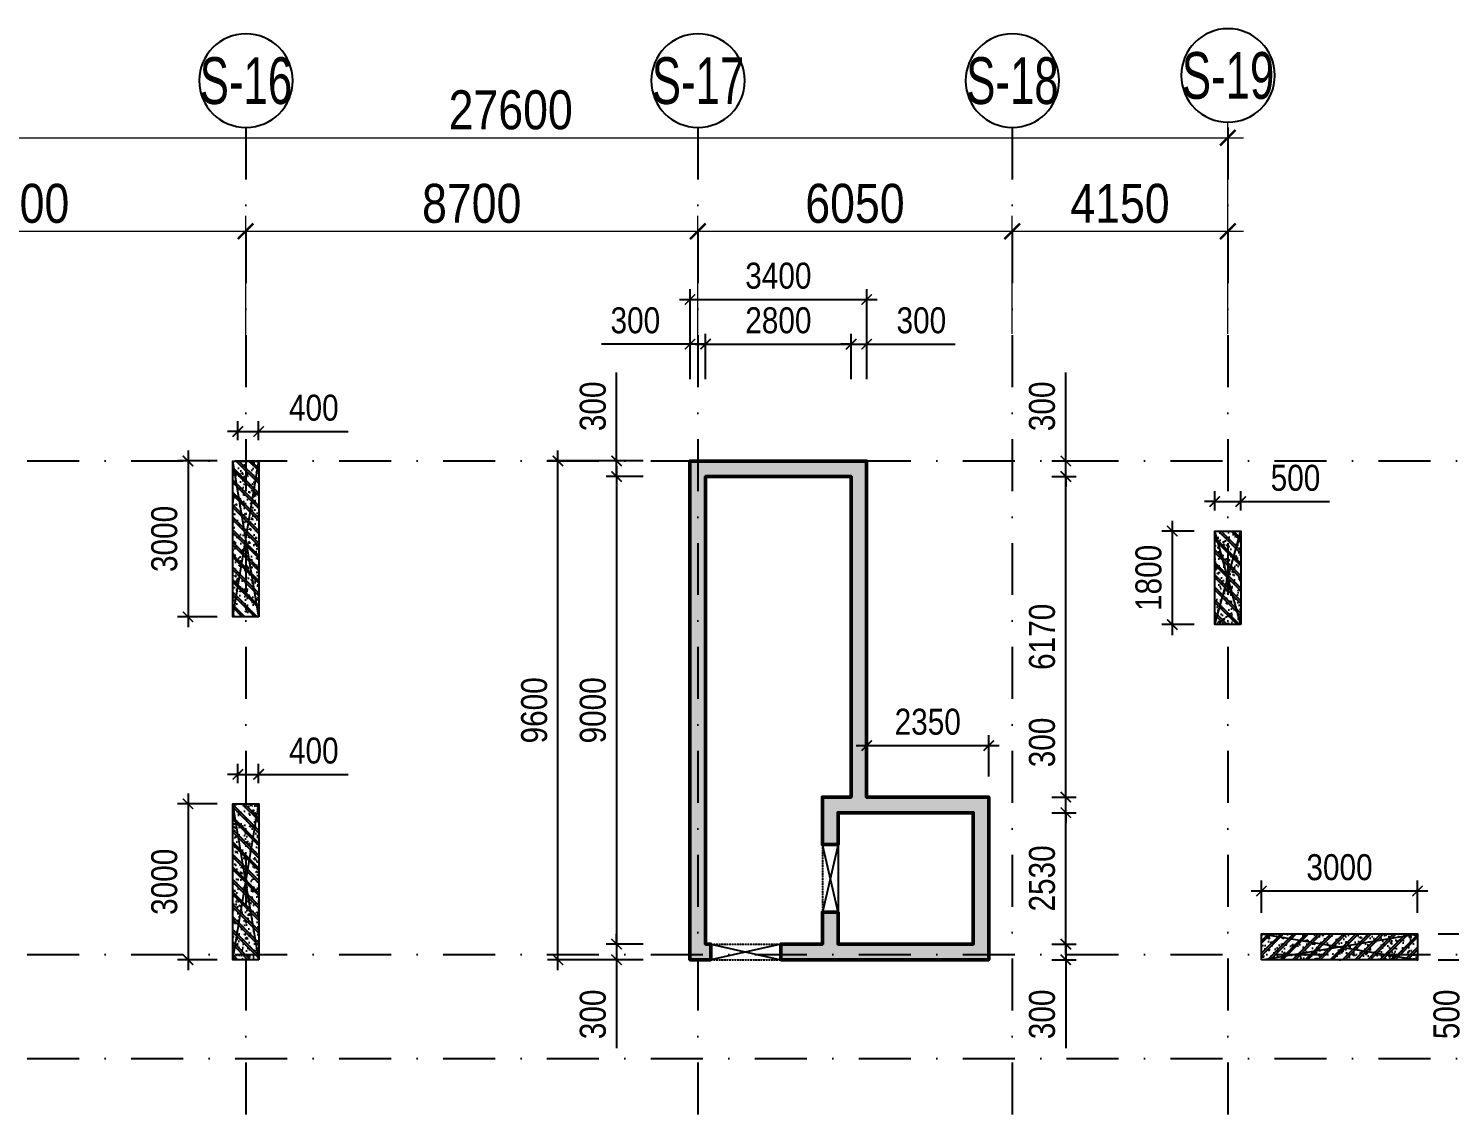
# Model space of a CAD drawing. Header units: millimetres. Extents: x 13965 to 1327256, y -72704 to 46237.
# Drawn here: x 112798 to 140147, y -25068 to -4237 of the extents above; entities that cross this region are included whole.
import ezdxf
from ezdxf.enums import TextEntityAlignment as Align

# ---------------------------------------------------------------- set-up
doc = ezdxf.new("R2010")
doc.units = ezdxf.units.MM
doc.header["$MEASUREMENT"] = 0
doc.linetypes.add('DASHDOT', pattern=[1, 0.5, -0.25, 0, -0.25])
doc.linetypes.add('DASHED', pattern=[4.5, 3, -1.5])
for name, color, linetype in [('AUDIT_I_220807103235-17', 50, 'Continuous'), ('ccu11-Khuat', 9, 'DASHED'), ('ccu11-Thay', 7, 'Continuous'), ('KC2-DIM', 251, 'Continuous'), ('KT-Dim', 8, 'Continuous'), ('KT-Hatch', 251, 'Continuous'), ('KT-Luoi truc South Tower', 8, 'DASHDOT'), ('Xref_ST_MBDV Cot vach 30.7.2022|Xref_ST_MBDV Cot vach 30.7.2022|Xref_ST_MBDV Cot vach 30.7.2022|Xref_ST_MBDV Cot vach 30.7.2022|A-GRID-SYM', 50, 'Continuous'), ('Xref_ST_MBDV Cot vach 30.7.2022|Xref_ST_MBDV Cot vach 30.7.2022|Xref_ST_MBDV Cot vach 30.7.2022|Xref_ST_MBDV Cot vach 30.7.2022|KC-Betong', 6, 'Continuous')]:
    doc.layers.add(name, color=color, linetype=linetype)
doc.layers.add('KT-Kich thuoc', color=159, linetype='Continuous', lineweight=18)
doc.layers.add('KT-Net cot vach', color=6, linetype='Continuous', lineweight=50)
doc.styles.add('Arial Narrow', font='ARIALN.TTF')
doc.styles.add('HBA-Text', font='GOTHIC.TTF')
doc.dimstyles.new('ccu12-200', dxfattribs={"dimscale": 200, "dimtxt": 2.5, "dimasz": 1, "dimexe": 1, "dimexo": 2, "dimgap": 1, "dimtad": 1, "dimdec": 0, "dimdsep": 46, "dimtxsty": 'Arial Narrow', "dimblk": 'ARCHTICK', "dimcen": -1, "dimdle": 1, "dimclrd": 256, "dimclre": 256, "dimclrt": 3, "dimadec": 0, "dimazin": 2, "dimtfac": 0.1, "dimtdec": 0, "dimtmove": 0, "dimatfit": 1, "dimldrblk": 'ARCHTICK', "dimfxl": 1, "dimtvp": 0.833333, "dimtolj": 1, "dimtzin": 12, "dimarcsym": 0})
doc.dimstyles.new('CCU_1-300', dxfattribs={"dimscale": 300, "dimtxt": 2.5, "dimasz": 1, "dimexe": 1, "dimexo": 2, "dimgap": 0.5, "dimtad": 1, "dimdec": 0, "dimdsep": 46, "dimtxsty": 'Arial Narrow', "dimblk": 'ARCHTICK', "dimcen": -1, "dimdle": 1, "dimclrd": 256, "dimclre": 256, "dimclrt": 3, "dimadec": 0, "dimazin": 2, "dimtfac": 0.1, "dimtdec": 0, "dimtix": 1, "dimtmove": 2, "dimatfit": 1, "dimfxl": 1, "dimtvp": 0.833333, "dimtolj": 1, "dimtzin": 12, "dimarcsym": 0})

# ---------------------------------------------------------------- blocks, each defined once
blk = doc.blocks.new('_ArchTick')
at = {"color": 0, "const_width": 0.15}
blk.add_lwpolyline([(-0.5, -0.5), (0.5, 0.5)], dxfattribs=at)
blk = doc.blocks.new('*D1069')
at = {"layer": 'Defpoints', "color": 0, "transparency": 16777216}
for p in [(-25223, 31492), (-33923, 28684, 0), (-25223, 28649, 0)]:
    blk.add_point(p, dxfattribs=at)
at = {"layer": 'KT-Kich thuoc', "lineweight": -2, "transparency": 16777216}
for p, q in [((-33923, 29284), (-33923, 31792)), ((-25223, 29249), (-25223, 31792)), ((-34223, 31492), (-24923, 31492))]:
    blk.add_line(p, q, dxfattribs=at)
at = {"layer": 'KT-Kich thuoc', "lineweight": -2, "transparency": 16777216, "xscale": 300, "yscale": 300, "zscale": 300, "rotation": 180}
blk.add_blockref('_ArchTick', (-33923, 31492), dxfattribs=at)
at = {"layer": 'KT-Kich thuoc', "lineweight": -2, "transparency": 16777216, "xscale": 300, "yscale": 300, "zscale": 300}
blk.add_blockref('_ArchTick', (-25223, 31492), dxfattribs=at)
at = {"layer": 'KT-Kich thuoc', "color": 3, "transparency": 16777216, "insert": (-29573, 32025), "char_height": 750, "attachment_point": 5, "style": 'Arial Narrow'}
blk.add_mtext('\\A1;8700', dxfattribs=at)
blk = doc.blocks.new('*D1070')
at = {"layer": 'Defpoints', "color": 0, "transparency": 16777216}
for p in [(-16523, 31492), (-16523, 28791, 0), (-25223, 28649, 0)]:
    blk.add_point(p, dxfattribs=at)
at = {"layer": 'KT-Kich thuoc', "lineweight": -2, "transparency": 16777216}
for p, q in [((-25223, 29249), (-25223, 31792)), ((-16523, 29391), (-16523, 31792)), ((-25523, 31492), (-16223, 31492))]:
    blk.add_line(p, q, dxfattribs=at)
at = {"layer": 'KT-Kich thuoc', "lineweight": -2, "transparency": 16777216, "xscale": 300, "yscale": 300, "zscale": 300, "rotation": 180}
blk.add_blockref('_ArchTick', (-25223, 31492), dxfattribs=at)
at = {"layer": 'KT-Kich thuoc', "lineweight": -2, "transparency": 16777216, "xscale": 300, "yscale": 300, "zscale": 300}
blk.add_blockref('_ArchTick', (-16523, 31492), dxfattribs=at)
at = {"layer": 'KT-Kich thuoc', "color": 3, "transparency": 16777216, "insert": (-20873, 32025), "char_height": 750, "attachment_point": 5, "style": 'Arial Narrow'}
blk.add_mtext('\\A1;8700', dxfattribs=at)
blk = doc.blocks.new('*D1071')
at = {"layer": 'Defpoints', "color": 0, "transparency": 16777216}
for p in [(-10473, 31492), (-16523, 28791), (-10473, 28921, 0)]:
    blk.add_point(p, dxfattribs=at)
at = {"layer": 'KT-Kich thuoc', "lineweight": -2, "transparency": 16777216}
for p, q in [((-16523, 29391), (-16523, 31792)), ((-10473, 29521), (-10473, 31792)), ((-16823, 31492), (-10173, 31492))]:
    blk.add_line(p, q, dxfattribs=at)
at = {"layer": 'KT-Kich thuoc', "lineweight": -2, "transparency": 16777216, "xscale": 300, "yscale": 300, "zscale": 300, "rotation": 180}
blk.add_blockref('_ArchTick', (-16523, 31492), dxfattribs=at)
at = {"layer": 'KT-Kich thuoc', "lineweight": -2, "transparency": 16777216, "xscale": 300, "yscale": 300, "zscale": 300}
blk.add_blockref('_ArchTick', (-10473, 31492), dxfattribs=at)
at = {"layer": 'KT-Kich thuoc', "color": 3, "transparency": 16777216, "insert": (-13498, 32025), "char_height": 750, "attachment_point": 5, "style": 'Arial Narrow'}
blk.add_mtext('\\A1;6050', dxfattribs=at)
blk = doc.blocks.new('*D1072')
at = {"layer": 'Defpoints', "color": 0, "transparency": 16777216}
for p in [(-6323, 31492), (-6323, 29040), (-10473, 28921, 0)]:
    blk.add_point(p, dxfattribs=at)
at = {"layer": 'KT-Kich thuoc', "lineweight": -2, "transparency": 16777216}
for p, q in [((-10473, 29521), (-10473, 31792)), ((-6323, 29640), (-6323, 31792)), ((-10773, 31492), (-6023, 31492))]:
    blk.add_line(p, q, dxfattribs=at)
at = {"layer": 'KT-Kich thuoc', "lineweight": -2, "transparency": 16777216, "xscale": 300, "yscale": 300, "zscale": 300, "rotation": 180}
blk.add_blockref('_ArchTick', (-10473, 31492), dxfattribs=at)
at = {"layer": 'KT-Kich thuoc', "lineweight": -2, "transparency": 16777216, "xscale": 300, "yscale": 300, "zscale": 300}
blk.add_blockref('_ArchTick', (-6323, 31492), dxfattribs=at)
at = {"layer": 'KT-Kich thuoc', "color": 3, "transparency": 16777216, "insert": (-8398, 32025), "char_height": 750, "attachment_point": 5, "style": 'Arial Narrow'}
blk.add_mtext('\\A1;4150', dxfattribs=at)
blk = doc.blocks.new('*D1073')
at = {"layer": 'Defpoints', "color": 0, "transparency": 16777216}
for p in [(-6323, 33292), (-33923, 28921), (-6323, 28921)]:
    blk.add_point(p, dxfattribs=at)
at = {"layer": 'KT-Kich thuoc', "lineweight": -2, "transparency": 16777216}
for p, q in [((-33923, 29521), (-33923, 33592)), ((-6323, 29521), (-6323, 33592)), ((-34223, 33292), (-6023, 33292))]:
    blk.add_line(p, q, dxfattribs=at)
at = {"layer": 'KT-Kich thuoc', "lineweight": -2, "transparency": 16777216, "xscale": 300, "yscale": 300, "zscale": 300, "rotation": 180}
blk.add_blockref('_ArchTick', (-33923, 33292), dxfattribs=at)
at = {"layer": 'KT-Kich thuoc', "lineweight": -2, "transparency": 16777216, "xscale": 300, "yscale": 300, "zscale": 300}
blk.add_blockref('_ArchTick', (-6323, 33292), dxfattribs=at)
at = {"layer": 'KT-Kich thuoc', "color": 3, "transparency": 16777216, "insert": (-20123, 33825), "char_height": 750, "attachment_point": 5, "style": 'Arial Narrow'}
blk.add_mtext('\\A1;27600', dxfattribs=at)
blk = doc.blocks.new('GRID-SYM-flat-73')
at = {"layer": 'Xref_ST_MBDV Cot vach 30.7.2022|Xref_ST_MBDV Cot vach 30.7.2022|Xref_ST_MBDV Cot vach 30.7.2022|Xref_ST_MBDV Cot vach 30.7.2022|A-GRID-SYM'}
blk.add_circle((0, 0, 0), 900, dxfattribs=at)
at = {"layer": 'Xref_ST_MBDV Cot vach 30.7.2022|Xref_ST_MBDV Cot vach 30.7.2022|Xref_ST_MBDV Cot vach 30.7.2022|Xref_ST_MBDV Cot vach 30.7.2022|A-GRID-SYM', "style": 'HBA-Text'}
blk.add_attdef('GRID', text='', height=900, rotation=359.6303, dxfattribs=at).set_placement((0, 0, 0), align=Align.MIDDLE_CENTER)
blk = doc.blocks.new('*D163')
at = {"layer": 'Defpoints', "color": 0, "transparency": 16777216}
for p in [(116829, -19164), (115870, -22164), (116829, -22164)]:
    blk.add_point(p, dxfattribs=at)
at = {"layer": 'KC2-DIM', "lineweight": -2, "transparency": 16777216}
for p, q in [((115870, -18964), (115870, -22364)), ((116429, -19164), (115670, -19164)), ((116429, -22164), (115670, -22164))]:
    blk.add_line(p, q, dxfattribs=at)
at = {"layer": 'KC2-DIM', "lineweight": -2, "transparency": 16777216, "xscale": 200, "yscale": 200, "zscale": 200}
for p, rotation in [((115870, -19164), 90), ((115870, -22164), 270)]:
    blk.add_blockref('_ArchTick', p, dxfattribs=dict(at, rotation=rotation))
at = {"layer": 'KC2-DIM', "color": 3, "transparency": 16777216, "insert": (115415, -20664), "char_height": 500, "attachment_point": 5, "rotation": 90, "style": 'Arial Narrow'}
blk.add_mtext('\\A1;3000', dxfattribs=at)
blk = doc.blocks.new('*D162')
at = {"layer": 'Defpoints', "color": 0, "transparency": 16777216}
for p in [(117229, -18596), (116829, -19164), (117229, -19164)]:
    blk.add_point(p, dxfattribs=at)
at = {"layer": 'KC2-DIM', "lineweight": -2, "transparency": 16777216}
for p, q in [((116829, -18596), (116629, -18596)), ((116829, -18764), (116829, -18396)), ((116829, -18596), (117229, -18596)), ((117229, -18764), (117229, -18396)), ((117229, -18596), (118950, -18596))]:
    blk.add_line(p, q, dxfattribs=at)
at = {"layer": 'KC2-DIM', "lineweight": -2, "transparency": 16777216, "xscale": 200, "yscale": 200, "zscale": 200}
blk.add_blockref('_ArchTick', (116829, -18596), dxfattribs=at)
at = {"layer": 'KC2-DIM', "lineweight": -2, "transparency": 16777216, "xscale": 200, "yscale": 200, "zscale": 200, "rotation": 180}
blk.add_blockref('_ArchTick', (117229, -18596), dxfattribs=at)
at = {"layer": 'KC2-DIM', "color": 3, "transparency": 16777216, "insert": (118290, -18141), "char_height": 500, "attachment_point": 5, "style": 'Arial Narrow'}
blk.add_mtext('\\A1;400', dxfattribs=at)
blk = doc.blocks.new('*D165')
at = {"layer": 'Defpoints', "color": 0, "transparency": 16777216}
for p in [(116829, -12564), (115870, -15564), (116829, -15564)]:
    blk.add_point(p, dxfattribs=at)
at = {"layer": 'KC2-DIM', "lineweight": -2, "transparency": 16777216}
for p, q in [((116429, -12564), (115670, -12564)), ((115870, -12364), (115870, -15764)), ((116429, -15564), (115670, -15564))]:
    blk.add_line(p, q, dxfattribs=at)
at = {"layer": 'KC2-DIM', "lineweight": -2, "transparency": 16777216, "xscale": 200, "yscale": 200, "zscale": 200}
for p, rotation in [((115870, -12564), 90), ((115870, -15564), 270)]:
    blk.add_blockref('_ArchTick', p, dxfattribs=dict(at, rotation=rotation))
at = {"layer": 'KC2-DIM', "color": 3, "transparency": 16777216, "insert": (115415, -14064), "char_height": 500, "attachment_point": 5, "rotation": 90, "style": 'Arial Narrow'}
blk.add_mtext('\\A1;3000', dxfattribs=at)
blk = doc.blocks.new('*D164')
at = {"layer": 'Defpoints', "color": 0, "transparency": 16777216}
for p in [(117229, -11996), (116829, -12564), (117229, -12564)]:
    blk.add_point(p, dxfattribs=at)
at = {"layer": 'KC2-DIM', "lineweight": -2, "transparency": 16777216}
for p, q in [((116829, -11996), (116629, -11996)), ((116829, -12164), (116829, -11796)), ((116829, -11996), (117229, -11996)), ((117229, -12164), (117229, -11796)), ((117229, -11996), (118950, -11996))]:
    blk.add_line(p, q, dxfattribs=at)
at = {"layer": 'KC2-DIM', "lineweight": -2, "transparency": 16777216, "xscale": 200, "yscale": 200, "zscale": 200}
blk.add_blockref('_ArchTick', (116829, -11996), dxfattribs=at)
at = {"layer": 'KC2-DIM', "lineweight": -2, "transparency": 16777216, "xscale": 200, "yscale": 200, "zscale": 200, "rotation": 180}
blk.add_blockref('_ArchTick', (117229, -11996), dxfattribs=at)
at = {"layer": 'KC2-DIM', "color": 3, "transparency": 16777216, "insert": (118290, -11541), "char_height": 500, "attachment_point": 5, "style": 'Arial Narrow'}
blk.add_mtext('\\A1;400', dxfattribs=at)
blk = doc.blocks.new('*D166')
at = {"layer": 'Defpoints', "color": 0, "transparency": 16777216}
for p in [(136129, -13346), (135629, -13914), (136129, -13914)]:
    blk.add_point(p, dxfattribs=at)
at = {"layer": 'KC2-DIM', "lineweight": -2, "transparency": 16777216}
for p, q in [((135629, -13346), (135429, -13346)), ((135629, -13514), (135629, -13146)), ((135629, -13346), (136129, -13346)), ((136129, -13514), (136129, -13146)), ((136129, -13346), (137834, -13346))]:
    blk.add_line(p, q, dxfattribs=at)
at = {"layer": 'KC2-DIM', "lineweight": -2, "transparency": 16777216, "xscale": 200, "yscale": 200, "zscale": 200}
blk.add_blockref('_ArchTick', (135629, -13346), dxfattribs=at)
at = {"layer": 'KC2-DIM', "lineweight": -2, "transparency": 16777216, "xscale": 200, "yscale": 200, "zscale": 200, "rotation": 180}
blk.add_blockref('_ArchTick', (136129, -13346), dxfattribs=at)
at = {"layer": 'KC2-DIM', "color": 3, "transparency": 16777216, "insert": (137182, -12891), "char_height": 500, "attachment_point": 5, "style": 'Arial Narrow'}
blk.add_mtext('\\A1;500', dxfattribs=at)
blk = doc.blocks.new('*D167')
at = {"layer": 'Defpoints', "color": 0, "transparency": 16777216}
for p in [(135629, -13914), (134810, -15714), (135629, -15714)]:
    blk.add_point(p, dxfattribs=at)
at = {"layer": 'KC2-DIM', "lineweight": -2, "transparency": 16777216}
for p, q in [((135229, -13914), (134610, -13914)), ((134810, -13714), (134810, -15914)), ((135229, -15714), (134610, -15714))]:
    blk.add_line(p, q, dxfattribs=at)
at = {"layer": 'KC2-DIM', "lineweight": -2, "transparency": 16777216, "xscale": 200, "yscale": 200, "zscale": 200}
for p, rotation in [((134810, -13914), 90), ((134810, -15714), 270)]:
    blk.add_blockref('_ArchTick', p, dxfattribs=dict(at, rotation=rotation))
at = {"layer": 'KC2-DIM', "color": 3, "transparency": 16777216, "insert": (134355, -14814), "char_height": 500, "attachment_point": 5, "rotation": 90, "style": 'Arial Narrow'}
blk.add_mtext('\\A1;1800', dxfattribs=at)
blk = doc.blocks.new('*D168')
at = {"layer": 'Defpoints', "color": 0, "transparency": 16777216}
for p in [(139529, -20841), (136529, -21664, 0), (139529, -21664, 0)]:
    blk.add_point(p, dxfattribs=at)
at = {"layer": 'KC2-DIM', "lineweight": -2, "transparency": 16777216}
for p, q in [((136529, -21264), (136529, -20641)), ((139529, -21264), (139529, -20641)), ((136329, -20841), (139729, -20841))]:
    blk.add_line(p, q, dxfattribs=at)
at = {"layer": 'KC2-DIM', "lineweight": -2, "transparency": 16777216, "xscale": 200, "yscale": 200, "zscale": 200, "rotation": 180}
blk.add_blockref('_ArchTick', (136529, -20841), dxfattribs=at)
at = {"layer": 'KC2-DIM', "lineweight": -2, "transparency": 16777216, "xscale": 200, "yscale": 200, "zscale": 200}
blk.add_blockref('_ArchTick', (139529, -20841), dxfattribs=at)
at = {"layer": 'KC2-DIM', "color": 3, "transparency": 16777216, "insert": (138029, -20386), "char_height": 500, "attachment_point": 5, "style": 'Arial Narrow'}
blk.add_mtext('\\A1;3000', dxfattribs=at)
blk = doc.blocks.new('*D169')
at = {"layer": 'Defpoints', "color": 0, "transparency": 16777216}
for p in [(139529, -21664, 0), (139529, -22164, 0), (140545, -22164)]:
    blk.add_point(p, dxfattribs=at)
at = {"layer": 'KC2-DIM', "lineweight": -2, "transparency": 16777216}
for p, q in [((140545, -21664), (140545, -21464)), ((139929, -21664), (140745, -21664)), ((140545, -21664), (140545, -22164)), ((139929, -22164), (140745, -22164)), ((140545, -22164), (140545, -23868))]:
    blk.add_line(p, q, dxfattribs=at)
at = {"layer": 'KC2-DIM', "lineweight": -2, "transparency": 16777216, "xscale": 200, "yscale": 200, "zscale": 200}
for p, rotation in [((140545, -21664), 270), ((140545, -22164), 90)]:
    blk.add_blockref('_ArchTick', p, dxfattribs=dict(at, rotation=rotation))
at = {"layer": 'KC2-DIM', "color": 3, "transparency": 16777216, "insert": (140090, -23216), "char_height": 500, "attachment_point": 5, "rotation": 90, "style": 'Arial Narrow'}
blk.add_mtext('\\A1;500', dxfattribs=at)
blk = doc.blocks.new('*D213')
at = {"layer": 'Defpoints', "color": 0, "transparency": 16777216}
for p in [(124117, -12564), (125027, -12564), (125027, -12864)]:
    blk.add_point(p, dxfattribs=at)
at = {"layer": 'KC2-DIM', "lineweight": -2, "transparency": 16777216}
for p, q in [((124117, -12564), (124117, -10859)), ((124627, -12564), (123917, -12564)), ((124117, -12864), (124117, -12564)), ((124627, -12864), (123917, -12864)), ((124117, -12864), (124117, -13064))]:
    blk.add_line(p, q, dxfattribs=at)
at = {"layer": 'KC2-DIM', "lineweight": -2, "transparency": 16777216, "xscale": 200, "yscale": 200, "zscale": 200}
for p, rotation in [((124117, -12564), 270), ((124117, -12864), 90)]:
    blk.add_blockref('_ArchTick', p, dxfattribs=dict(at, rotation=rotation))
at = {"layer": 'KC2-DIM', "color": 3, "transparency": 16777216, "insert": (123662, -11512), "char_height": 500, "attachment_point": 5, "rotation": 90, "style": 'Arial Narrow'}
blk.add_mtext('\\A1;300', dxfattribs=at)
blk = doc.blocks.new('*D214')
at = {"layer": 'Defpoints', "color": 0, "transparency": 16777216}
for p in [(125027, -12864), (124117, -21864), (125027, -21864)]:
    blk.add_point(p, dxfattribs=at)
at = {"layer": 'KC2-DIM', "lineweight": -2, "transparency": 16777216}
for p, q in [((124117, -12664), (124117, -22064)), ((124627, -12864), (123917, -12864)), ((124627, -21864), (123917, -21864))]:
    blk.add_line(p, q, dxfattribs=at)
at = {"layer": 'KC2-DIM', "lineweight": -2, "transparency": 16777216, "xscale": 200, "yscale": 200, "zscale": 200}
for p, rotation in [((124117, -12864), 90), ((124117, -21864), 270)]:
    blk.add_blockref('_ArchTick', p, dxfattribs=dict(at, rotation=rotation))
at = {"layer": 'KC2-DIM', "color": 3, "transparency": 16777216, "insert": (123662, -17364), "char_height": 500, "attachment_point": 5, "rotation": 90, "style": 'Arial Narrow'}
blk.add_mtext('\\A1;9000', dxfattribs=at)
blk = doc.blocks.new('*D215')
at = {"layer": 'Defpoints', "color": 0, "transparency": 16777216}
for p in [(125027, -21864), (124117, -22164), (125027, -22164)]:
    blk.add_point(p, dxfattribs=at)
at = {"layer": 'KC2-DIM', "lineweight": -2, "transparency": 16777216}
for p, q in [((124627, -21864), (123917, -21864)), ((124117, -21864), (124117, -21664)), ((124117, -21864), (124117, -22164)), ((124627, -22164), (123917, -22164)), ((124117, -22164), (124117, -23868))]:
    blk.add_line(p, q, dxfattribs=at)
at = {"layer": 'KC2-DIM', "lineweight": -2, "transparency": 16777216, "xscale": 200, "yscale": 200, "zscale": 200}
for p, rotation in [((124117, -21864), 270), ((124117, -22164), 90)]:
    blk.add_blockref('_ArchTick', p, dxfattribs=dict(at, rotation=rotation))
at = {"layer": 'KC2-DIM', "color": 3, "transparency": 16777216, "insert": (123662, -23216), "char_height": 500, "attachment_point": 5, "rotation": 90, "style": 'Arial Narrow'}
blk.add_mtext('\\A1;300', dxfattribs=at)
blk = doc.blocks.new('*D216')
at = {"layer": 'Defpoints', "color": 0, "transparency": 16777216}
for p in [(122988, -12564), (125027, -12564), (125027, -22164)]:
    blk.add_point(p, dxfattribs=at)
at = {"layer": 'KC2-DIM', "lineweight": -2, "transparency": 16777216}
for p, q in [((124627, -12564), (122788, -12564)), ((122988, -22364), (122988, -12364)), ((124627, -22164), (122788, -22164))]:
    blk.add_line(p, q, dxfattribs=at)
at = {"layer": 'KC2-DIM', "lineweight": -2, "transparency": 16777216, "xscale": 200, "yscale": 200, "zscale": 200}
for p, rotation in [((122988, -12564), 90), ((122988, -22164), 270)]:
    blk.add_blockref('_ArchTick', p, dxfattribs=dict(at, rotation=rotation))
at = {"layer": 'KC2-DIM', "color": 3, "transparency": 16777216, "insert": (122533, -17364), "char_height": 500, "attachment_point": 5, "rotation": 90, "style": 'Arial Narrow'}
blk.add_mtext('\\A1;9600', dxfattribs=at)
blk = doc.blocks.new('*D217')
at = {"layer": 'Defpoints', "color": 0, "transparency": 16777216}
for p in [(125530, -10315), (125530, -11386), (125830, -11386)]:
    blk.add_point(p, dxfattribs=at)
at = {"layer": 'KC2-DIM', "lineweight": -2, "transparency": 16777216}
for p, q in [((125530, -10986), (125530, -10115)), ((125830, -10986), (125830, -10115)), ((125530, -10315), (123825, -10315)), ((125830, -10315), (125530, -10315)), ((125830, -10315), (126030, -10315))]:
    blk.add_line(p, q, dxfattribs=at)
at = {"layer": 'KC2-DIM', "lineweight": -2, "transparency": 16777216, "xscale": 200, "yscale": 200, "zscale": 200}
blk.add_blockref('_ArchTick', (125530, -10315), dxfattribs=at)
at = {"layer": 'KC2-DIM', "lineweight": -2, "transparency": 16777216, "xscale": 200, "yscale": 200, "zscale": 200, "rotation": 180}
blk.add_blockref('_ArchTick', (125830, -10315), dxfattribs=at)
at = {"layer": 'KC2-DIM', "color": 3, "transparency": 16777216, "insert": (124478, -9859), "char_height": 500, "attachment_point": 5, "style": 'Arial Narrow'}
blk.add_mtext('\\A1;300', dxfattribs=at)
blk = doc.blocks.new('*D218')
at = {"layer": 'Defpoints', "color": 0, "transparency": 16777216}
for p in [(128630, -10315), (125830, -11386), (128630, -11386)]:
    blk.add_point(p, dxfattribs=at)
at = {"layer": 'KC2-DIM', "lineweight": -2, "transparency": 16777216}
for p, q in [((125830, -10986), (125830, -10115)), ((128630, -10986), (128630, -10115)), ((125630, -10315), (128830, -10315))]:
    blk.add_line(p, q, dxfattribs=at)
at = {"layer": 'KC2-DIM', "lineweight": -2, "transparency": 16777216, "xscale": 200, "yscale": 200, "zscale": 200, "rotation": 180}
blk.add_blockref('_ArchTick', (125830, -10315), dxfattribs=at)
at = {"layer": 'KC2-DIM', "lineweight": -2, "transparency": 16777216, "xscale": 200, "yscale": 200, "zscale": 200}
blk.add_blockref('_ArchTick', (128630, -10315), dxfattribs=at)
at = {"layer": 'KC2-DIM', "color": 3, "transparency": 16777216, "insert": (127230, -9859), "char_height": 500, "attachment_point": 5, "style": 'Arial Narrow'}
blk.add_mtext('\\A1;2800', dxfattribs=at)
blk = doc.blocks.new('*D219')
at = {"layer": 'Defpoints', "color": 0, "transparency": 16777216}
for p in [(128930, -10315), (128630, -11386), (128930, -11386)]:
    blk.add_point(p, dxfattribs=at)
at = {"layer": 'KC2-DIM', "lineweight": -2, "transparency": 16777216}
for p, q in [((128630, -10986), (128630, -10115)), ((128930, -10986), (128930, -10115)), ((128630, -10315), (128430, -10315)), ((128630, -10315), (128930, -10315)), ((128930, -10315), (130634, -10315))]:
    blk.add_line(p, q, dxfattribs=at)
at = {"layer": 'KC2-DIM', "lineweight": -2, "transparency": 16777216, "xscale": 200, "yscale": 200, "zscale": 200}
blk.add_blockref('_ArchTick', (128630, -10315), dxfattribs=at)
at = {"layer": 'KC2-DIM', "lineweight": -2, "transparency": 16777216, "xscale": 200, "yscale": 200, "zscale": 200, "rotation": 180}
blk.add_blockref('_ArchTick', (128930, -10315), dxfattribs=at)
at = {"layer": 'KC2-DIM', "color": 3, "transparency": 16777216, "insert": (129982, -9859), "char_height": 500, "attachment_point": 5, "style": 'Arial Narrow'}
blk.add_mtext('\\A1;300', dxfattribs=at)
blk = doc.blocks.new('*D220')
at = {"layer": 'Defpoints', "color": 0, "transparency": 16777216}
for p in [(128930, -9455), (125530, -11386), (128930, -11386)]:
    blk.add_point(p, dxfattribs=at)
at = {"layer": 'KC2-DIM', "lineweight": -2, "transparency": 16777216}
for p, q in [((125530, -10986), (125530, -9255)), ((128930, -10986), (128930, -9255)), ((125330, -9455), (129130, -9455))]:
    blk.add_line(p, q, dxfattribs=at)
at = {"layer": 'KC2-DIM', "lineweight": -2, "transparency": 16777216, "xscale": 200, "yscale": 200, "zscale": 200, "rotation": 180}
blk.add_blockref('_ArchTick', (125530, -9455), dxfattribs=at)
at = {"layer": 'KC2-DIM', "lineweight": -2, "transparency": 16777216, "xscale": 200, "yscale": 200, "zscale": 200}
blk.add_blockref('_ArchTick', (128930, -9455), dxfattribs=at)
at = {"layer": 'KC2-DIM', "color": 3, "transparency": 16777216, "insert": (127230, -9000), "char_height": 500, "attachment_point": 5, "style": 'Arial Narrow'}
blk.add_mtext('\\A1;3400', dxfattribs=at)
blk = doc.blocks.new('*D221')
at = {"layer": 'Defpoints', "color": 0, "transparency": 16777216}
for p in [(132091, -21864), (132091, -22164), (132762, -22164)]:
    blk.add_point(p, dxfattribs=at)
at = {"layer": 'KC2-DIM', "lineweight": -2, "transparency": 16777216}
for p, q in [((132491, -21864), (132962, -21864)), ((132762, -21864), (132762, -21664)), ((132762, -21864), (132762, -22164)), ((132491, -22164), (132962, -22164)), ((132762, -22164), (132762, -23868))]:
    blk.add_line(p, q, dxfattribs=at)
at = {"layer": 'KC2-DIM', "lineweight": -2, "transparency": 16777216, "xscale": 200, "yscale": 200, "zscale": 200}
for p, rotation in [((132762, -21864), 270), ((132762, -22164), 90)]:
    blk.add_blockref('_ArchTick', p, dxfattribs=dict(at, rotation=rotation))
at = {"layer": 'KC2-DIM', "color": 3, "transparency": 16777216, "insert": (132306, -23216), "char_height": 500, "attachment_point": 5, "rotation": 90, "style": 'Arial Narrow'}
blk.add_mtext('\\A1;300', dxfattribs=at)
blk = doc.blocks.new('*D222')
at = {"layer": 'Defpoints', "color": 0, "transparency": 16777216}
for p in [(132091, -19334), (132762, -19334), (132091, -21864)]:
    blk.add_point(p, dxfattribs=at)
at = {"layer": 'KC2-DIM', "lineweight": -2, "transparency": 16777216}
for p, q in [((132762, -22064), (132762, -19134)), ((132491, -19334), (132962, -19334)), ((132491, -21864), (132962, -21864))]:
    blk.add_line(p, q, dxfattribs=at)
at = {"layer": 'KC2-DIM', "lineweight": -2, "transparency": 16777216, "xscale": 200, "yscale": 200, "zscale": 200}
for p, rotation in [((132762, -19334), 90), ((132762, -21864), 270)]:
    blk.add_blockref('_ArchTick', p, dxfattribs=dict(at, rotation=rotation))
at = {"layer": 'KC2-DIM', "color": 3, "transparency": 16777216, "insert": (132306, -20599), "char_height": 500, "attachment_point": 5, "rotation": 90, "style": 'Arial Narrow'}
blk.add_mtext('\\A1;2530', dxfattribs=at)
blk = doc.blocks.new('*D223')
at = {"layer": 'Defpoints', "color": 0, "transparency": 16777216}
for p in [(132091, -19034), (132762, -19034), (132091, -19334)]:
    blk.add_point(p, dxfattribs=at)
at = {"layer": 'KC2-DIM', "lineweight": -2, "transparency": 16777216}
for p, q in [((132762, -19034), (132762, -17329)), ((132491, -19034), (132962, -19034)), ((132762, -19334), (132762, -19034)), ((132491, -19334), (132962, -19334)), ((132762, -19334), (132762, -19534))]:
    blk.add_line(p, q, dxfattribs=at)
at = {"layer": 'KC2-DIM', "lineweight": -2, "transparency": 16777216, "xscale": 200, "yscale": 200, "zscale": 200}
for p, rotation in [((132762, -19034), 270), ((132762, -19334), 90)]:
    blk.add_blockref('_ArchTick', p, dxfattribs=dict(at, rotation=rotation))
at = {"layer": 'KC2-DIM', "color": 3, "transparency": 16777216, "insert": (132306, -17982), "char_height": 500, "attachment_point": 5, "rotation": 90, "style": 'Arial Narrow'}
blk.add_mtext('\\A1;300', dxfattribs=at)
blk = doc.blocks.new('*D224')
at = {"layer": 'Defpoints', "color": 0, "transparency": 16777216}
for p in [(132091, -12864), (132762, -12864), (132091, -19034)]:
    blk.add_point(p, dxfattribs=at)
at = {"layer": 'KC2-DIM', "lineweight": -2, "transparency": 16777216}
for p, q in [((132762, -19234), (132762, -12664)), ((132491, -12864), (132962, -12864)), ((132491, -19034), (132962, -19034))]:
    blk.add_line(p, q, dxfattribs=at)
at = {"layer": 'KC2-DIM', "lineweight": -2, "transparency": 16777216, "xscale": 200, "yscale": 200, "zscale": 200}
for p, rotation in [((132762, -12864), 90), ((132762, -19034), 270)]:
    blk.add_blockref('_ArchTick', p, dxfattribs=dict(at, rotation=rotation))
at = {"layer": 'KC2-DIM', "color": 3, "transparency": 16777216, "insert": (132306, -15949), "char_height": 500, "attachment_point": 5, "rotation": 90, "style": 'Arial Narrow'}
blk.add_mtext('\\A1;6170', dxfattribs=at)
blk = doc.blocks.new('*D225')
at = {"layer": 'Defpoints', "color": 0, "transparency": 16777216}
for p in [(132091, -12564), (132762, -12564), (132091, -12864)]:
    blk.add_point(p, dxfattribs=at)
at = {"layer": 'KC2-DIM', "lineweight": -2, "transparency": 16777216}
for p, q in [((132762, -12564), (132762, -10859)), ((132491, -12564), (132962, -12564)), ((132762, -12864), (132762, -12564)), ((132491, -12864), (132962, -12864)), ((132762, -12864), (132762, -13064))]:
    blk.add_line(p, q, dxfattribs=at)
at = {"layer": 'KC2-DIM', "lineweight": -2, "transparency": 16777216, "xscale": 200, "yscale": 200, "zscale": 200}
for p, rotation in [((132762, -12564), 270), ((132762, -12864), 90)]:
    blk.add_blockref('_ArchTick', p, dxfattribs=dict(at, rotation=rotation))
at = {"layer": 'KC2-DIM', "color": 3, "transparency": 16777216, "insert": (132306, -11512), "char_height": 500, "attachment_point": 5, "rotation": 90, "style": 'Arial Narrow'}
blk.add_mtext('\\A1;300', dxfattribs=at)
blk = doc.blocks.new('*D226')
at = {"layer": 'Defpoints', "color": 0, "transparency": 16777216}
for p in [(131280, -18042), (128930, -18720), (131280, -19034)]:
    blk.add_point(p, dxfattribs=at)
at = {"layer": 'KC2-DIM', "lineweight": -2, "transparency": 16777216}
for p, q in [((128730, -18042), (131480, -18042)), ((128930, -18320), (128930, -17842)), ((131280, -18634), (131280, -17842))]:
    blk.add_line(p, q, dxfattribs=at)
at = {"layer": 'KC2-DIM', "lineweight": -2, "transparency": 16777216, "xscale": 200, "yscale": 200, "zscale": 200, "rotation": 180}
blk.add_blockref('_ArchTick', (128930, -18042), dxfattribs=at)
at = {"layer": 'KC2-DIM', "lineweight": -2, "transparency": 16777216, "xscale": 200, "yscale": 200, "zscale": 200}
blk.add_blockref('_ArchTick', (131280, -18042), dxfattribs=at)
at = {"layer": 'KC2-DIM', "color": 3, "transparency": 16777216, "insert": (130105, -17586), "char_height": 500, "attachment_point": 5, "style": 'Arial Narrow'}
blk.add_mtext('\\A1;2350', dxfattribs=at)
blk = doc.blocks.new('*U36')
h = blk.add_hatch()
h.set_pattern_fill('VATLIEU04', color=250, scale=40, style=0, pattern_type=2)
h.set_pattern_definition([(50, (-450, 3050), (286.904, -25.101), [30, -330]), (355, (-450, 3050), (-55.5, 300.877), [24, -264]), (100.451, (-426.1, 3047.9), (231.404, 275.776), [25.496, -280.457]), (46.184, (-450, 3130), (426.896, -66.208), [45, -495]), (96.636, (-414.43, 3124.5), (373.865, 389.647), [38.244, -420.685]), (351.184, (-450, 3130), (373.865, 389.65), [36, -396]), (21, (-410, 3110), (238.763, -161.048), [30, -330]), (326, (-410, 3110), (97.326, 290.06), [24, -264]), (71.451, (-390.1, 3096.58), (336.09, 129.012), [25.496, -280.457]), (37.5, (-450, 3050), (4.864, 133.1575), [0, -260.8, 0, -268, 0, -265]), (7.5, (-450, 3050), (105.228, 157.7647), [0, -152.8, 0, -254.8, 0, -101]), (327.5, (-539.2, 3050), (213.529, -9.022), [0, -100, 0, -312, 0, -414]), (317.5, (-579.2, 3050), (233.274, 40.042), [0, -130, 0, -207.2, 0, -294]), (45, (-450, 3050), (-120.208, 120.208), []), (45, (-450, 3099), (-120.208, 120.208), [])])
h.paths.add_polyline_path([(-475, -475), (25, -475), (25, 2525), (-475, 2525)])
at = {"color": 6, "ltscale": 0.25}
blk.add_lwpolyline([(-475, -475), (25, -475), (25, 2525), (-475, 2525)], close=True, dxfattribs=at)
at = {"layer": 'Defpoints', "linetype": 'ByBlock', "ltscale": 30}
for p, q in [((25, -475), (-475, 2525)), ((-475, -475), (25, 2525))]:
    blk.add_line(p, q, dxfattribs=at)
blk = doc.blocks.new('*U40')
h = blk.add_hatch()
h.set_pattern_fill('VATLIEU04', color=250, scale=40, style=0, pattern_type=2)
h.set_pattern_definition([(50, (-450, 1850), (286.904, -25.1), [30, -330]), (355, (-450, 1850), (-55.5, 300.877), [24, -264]), (100.451, (-426.1, 1847.9), (231.404, 275.776), [25.496, -280.457]), (46.184, (-450, 1930), (426.896, -66.21), [45, -495]), (96.636, (-414.43, 1924.5), (373.865, 389.65), [38.244, -420.685]), (351.184, (-450, 1930), (373.865, 389.65), [36, -396]), (21, (-410, 1910), (238.763, -161.048), [30, -330]), (326, (-410, 1910), (97.326, 290.06), [24, -264]), (71.451, (-390.1, 1896.58), (336.09, 129.012), [25.496, -280.457]), (37.5, (-450, 1850), (4.864, 133.1575), [0, -260.8, 0, -268, 0, -265]), (7.5, (-450, 1850), (105.228, 157.765), [0, -152.8, 0, -254.8, 0, -101]), (327.5, (-539.2, 1850), (213.529, -9.022), [0, -100, 0, -312, 0, -414]), (317.5, (-579.2, 1850), (233.274, 40.042), [0, -130, 0, -207.2, 0, -294]), (45, (-450, 1850), (-120.208, 120.208), []), (45, (-450, 1899), (-120.208, 120.208), [])])
h.paths.add_polyline_path([(-475, -475), (25, -475), (25, 1325), (-475, 1325)])
at = {"color": 6, "ltscale": 0.25}
blk.add_lwpolyline([(-475, -475), (25, -475), (25, 1325), (-475, 1325)], close=True, dxfattribs=at)
at = {"layer": 'Defpoints', "linetype": 'ByBlock', "ltscale": 30}
for p, q in [((25, -475), (-475, 1325)), ((-475, -475), (25, 1325))]:
    blk.add_line(p, q, dxfattribs=at)
blk = doc.blocks.new('MBC-T8')
at = {"layer": 'Xref_ST_MBDV Cot vach 30.7.2022|Xref_ST_MBDV Cot vach 30.7.2022|Xref_ST_MBDV Cot vach 30.7.2022|Xref_ST_MBDV Cot vach 30.7.2022|KC-Betong', "linetype": 'ByBlock', "xscale": -1}
for p, rotation in [((-475, 7075), 359.9999999999985), ((-475, 475), 359.9999999999985), ((19775, 475, 0), 270)]:
    blk.add_blockref('*U36', p, dxfattribs=dict(at, rotation=rotation))
blk.add_blockref('*U40', (18425, 6925), dxfattribs=at)
blk = doc.blocks.new('MBCV-T8')
at = {"layer": 'KT-Hatch'}
h = blk.add_hatch(dxfattribs=at)
h.set_pattern_fill('BTCT', color=256, scale=40)
h.set_pattern_definition([(50, (55874.38, -33304.02), (286.904, -25.1009), [30, -330]), (355, (55874.38, -33304.02), (-55.5005, 300.8769), [24, -264]), (100.4514, (55898.3, -33306.12), (231.4038, 275.7758), [25.496, -280.4568]), (46.1842, (55874.38, -33224.02), (426.8964, -66.2076), [45, -495]), (96.6356, (55909.96, -33229.54), (373.865, 389.647), [38.244, -420.685]), (351.1842, (55874.4, -33224.02), (373.865, 389.6474), [36, -396]), (21, (55914.38, -33244.02), (238.7628, -161.0476), [30, -330]), (326, (55914.38, -33244.02), (97.326, 290.06), [24, -264]), (71.4514, (55934.28, -33257.44), (336.089, 129.0122), [25.496, -280.4568]), (37.5, (55874.38, -33304.02), (4.86394, 133.15754), [0, -260.8, 0, -268, 0, -265]), (7.5, (55874.38, -33304.02), (105.2278, 157.7647), [0, -152.8, 0, -254.8, 0, -101]), (327.5, (55785.18, -33304.02), (213.52897, -9.02195), [0, -100, 0, -312, 0, -414]), (317.5, (55745.18, -33304.02), (233.2745, 40.042), [0, -130, 0, -207.2, 0, -294]), (45, (55874.38, -33304.02), (-106.066, 106.066), []), (45, (55945.09, -33304.02), (-106.066, 106.066), [])])
h.paths.add_polyline_path([(39201, -15534), (39501, -15534), (39501, -6534), (42301, -6534), (42301, -12704), (41751, -12704), (41751, -13619), (42051, -13619), (42051, -13004), (44651, -13004), (44651, -15534), (42051, -15534), (42051, -14919), (41751, -14919), (41751, -15534), (40951, -15534), (40951, -15834), (44951, -15834), (44951, -12704), (42601, -12704), (42601, -6234), (39201, -6234)])
h.paths.add_polyline_path([(39501, -15534), (39201, -15534), (39201, -15834), (39601, -15834), (39601, -15534), (39501, -15534)], flags=17)
at = {"layer": 'ccu11-Khuat', "color": 6, "ltscale": 0.2, "elevation": 0}
for points in [[(41751, -13619), (41751, -14919)], [(39601, -15534), (40951, -15534)], [(39601, -15834), (40951, -15834)]]:
    blk.add_lwpolyline(points, dxfattribs=at)
at = {"layer": 'ccu11-Thay', "color": 6, "ltscale": 0.5, "elevation": 0}
blk.add_lwpolyline([(42051, -13619), (42051, -14919)], dxfattribs=at)
at = {"layer": 'KC2-DIM', "ltscale": 0.5, "elevation": 0}
for points in [[(42051, -13619), (41751, -14919)], [(42051, -14919), (41751, -13619)], [(39601, -15534), (40951, -15834)], [(40951, -15534), (39601, -15834)]]:
    blk.add_lwpolyline(points, dxfattribs=at)
at = {"layer": 'KT-Net cot vach'}
for p, q in [((41751, -14919, 0), (41751, -15534, 0)), ((42051, -14919, 0), (41751, -14919, 0)), ((42051, -14919, 0), (42051, -15534, 0)), ((40951, -15534, 0), (41751, -15534, 0)), ((40951, -15834, 0), (44951, -15834, 0))]:
    blk.add_line(p, q, dxfattribs=at)
at = {"layer": 'KT-Net cot vach', "elevation": 0}
blk.add_lwpolyline([(39501, -14934), (39501, -15534), (39601, -15534), (39601, -15834), (39201, -15834), (39201, -14934), (39201, -6234), (42601, -6234), (42601, -12704), (44951, -12704), (44951, -15834), (40951, -15834), (40951, -15534), (41751, -15534), (41751, -14919), (42051, -14919), (42051, -15534), (44651, -15534), (44651, -13004), (42051, -13004), (42051, -13619), (41751, -13619), (41751, -12704), (42301, -12704), (42301, -6534), (39501, -6534)], close=True, dxfattribs=at)
blk.add_blockref('MBC-T8', (30901, -15834, 0))
blk = doc.blocks.new('Asix South Tower')
at = {"layer": 'KT-Luoi truc South Tower', "ltscale": 2000}
for p, q in [((-25223, 33491.9), (-25223, -4459.1)), ((-16523, 33491.9), (-16523, -4459.1)), ((-10473, 33491.9), (-10473, -4459.1)), ((-6323, 33491.9), (-6323, -4459.1)), ((-49426.2, 27070.4), (10118.8, 27070.4)), ((-49426.2, 17570.4), (10118.8, 17570.4)), ((-49426.2, 15570.4), (10118.8, 15570.4))]:
    blk.add_line(p, q, dxfattribs=at)
at = {"layer": 'KT-Dim'}
ref = blk.add_blockref('GRID-SYM-flat-73', (-25217.9, 34391.9, 0), dxfattribs=dict(at, xscale=-1, rotation=179.6748020054017))
ref.add_attrib('GRID', 'S-16', dxfattribs={"layer": 'AUDIT_I_220807103235-17', "height": 900, "style": 'HBA-Text', "width": 0.7}).set_placement((-25217.9, 34391.9, 0), align=Align.MIDDLE_CENTER)
ref = blk.add_blockref('GRID-SYM-flat-73', (-16517.9, 34391.9, 0), dxfattribs=dict(at, xscale=-1, rotation=179.6748020054017))
ref.add_attrib('GRID', 'S-17', dxfattribs={"layer": 'AUDIT_I_220807103235-17', "height": 900, "style": 'HBA-Text', "width": 0.7}).set_placement((-16517.9, 34391.9, 0), align=Align.MIDDLE_CENTER)
ref = blk.add_blockref('GRID-SYM-flat-73', (-10467.9, 34391.9, 0), dxfattribs=dict(at, xscale=-1, rotation=179.6748020054017))
ref.add_attrib('GRID', 'S-18', dxfattribs={"layer": 'AUDIT_I_220807103235-17', "height": 900, "style": 'HBA-Text', "width": 0.7}).set_placement((-10467.9, 34391.9, 0), align=Align.MIDDLE_CENTER)
ref = blk.add_blockref('GRID-SYM-flat-73', (-6317.9, 34491.9, 0), dxfattribs=dict(at, xscale=-1, rotation=179.6748020054017))
ref.add_attrib('GRID', 'S-19', dxfattribs={"layer": 'AUDIT_I_220807103235-17', "height": 900, "style": 'HBA-Text', "width": 0.7}).set_placement((-6317.9, 34491.9, 0), align=Align.MIDDLE_CENTER)
at = {"layer": 'KT-Kich thuoc'}
for base, p1, p2, picture, middle in [((-6323, 33291.9), (-33923, 28921.3), (-6323, 28921.3), '*D1073', (-20123, 33824.8)), ((-25223, 31491.9), (-33923, 28684.3, 0), (-25223, 28648.7, 0), '*D1069', (-29573, 32024.8)), ((-16523, 31491.9), (-25223, 28648.7, 0), (-16523, 28791, 0), '*D1070', (-20873, 32024.8)), ((-10473, 31491.9), (-16523, 28791), (-10473, 28921.3, 0), '*D1071', (-13498, 32024.8)), ((-6323, 31491.9), (-10473, 28921.3, 0), (-6323, 29040.1), '*D1072', (-8398, 32024.8))]:
    dim = blk.add_linear_dim(base=base, p1=p1, p2=p2, dimstyle='CCU_1-300', dxfattribs=at)
    dim.commit()
    dim.dimension.update_dxf_attribs({"geometry": picture, "text_midpoint": middle})

msp = doc.modelspace()

# ---------------------------------------------------------------- block references
msp.add_blockref('MBCV-T8', (86328.4, -6330.3, 0))
at = {"layer": 'KT-Kich thuoc'}
msp.add_blockref('Asix South Tower', (142202.4, -39634.4), dxfattribs=at)

# ---------------------------------------------------------------- dimensions: what is measured, and where the dimension line sits
at = {"layer": 'KC2-DIM'}
for base, p1, p2, picture, middle in [((128929.8, -9455.2), (125529.8, -11386), (128929.8, -11386), '*D220', (127229.8, -8999.9)), ((125529.8, -10314.7), (125829.8, -11386), (125529.8, -11386), '*D217', (124477.5, -9859.5)), ((128629.8, -10314.7), (125829.8, -11386), (128629.8, -11386), '*D218', (127229.8, -9859.5)), ((128929.8, -10314.7), (128629.8, -11386), (128929.8, -11386), '*D219', (129982, -9859.5)), ((131279.8, -18041.8), (128929.8, -18719.7), (131279.8, -19033.9), '*D226', (130104.8, -17586.5)), ((139529.3, -20841.3), (136529.3, -21663.9, 0), (139529.3, -21663.9, 0), '*D168', (138029.3, -20386.1))]:
    dim = msp.add_linear_dim(base=base, p1=p1, p2=p2, dimstyle='ccu12-200', dxfattribs=at)
    dim.commit()
    dim.dimension.update_dxf_attribs({"geometry": picture, "text_midpoint": middle})
for base, p1, p2, picture, middle in [((124116.9, -12563.9), (125027.1, -12863.9), (125027.1, -12563.9), '*D213', (123661.6, -11511.7)), ((132761.8, -12563.9), (132090.8, -12863.9), (132090.8, -12563.9), '*D225', (132306.5, -11511.7)), ((122988.5, -12563.9), (125027.1, -22163.9), (125027.1, -12563.9), '*D216', (122533.2, -17363.9)), ((124116.9, -21863.9), (125027.1, -12863.9), (125027.1, -21863.9), '*D214', (123661.6, -17363.9)), ((132761.8, -12863.9), (132090.8, -19033.9), (132090.8, -12863.9), '*D224', (132306.5, -15948.9)), ((134810.4, -15713.9), (135629.3, -13913.9), (135629.3, -15713.9), '*D167', (134355.1, -14813.9)), ((132761.8, -19033.9), (132090.8, -19333.9), (132090.8, -19033.9), '*D223', (132306.5, -17981.7)), ((132761.8, -19333.9), (132090.8, -21863.9), (132090.8, -19333.9), '*D222', (132306.5, -20598.9)), ((140545, -22163.9), (139529.3, -21663.9, 0), (139529.3, -22163.9, 0), '*D169', (140089.7, -23216.2)), ((124116.9, -22163.9), (125027.1, -21863.9), (125027.1, -22163.9), '*D215', (123661.6, -23216.2)), ((132761.8, -22163.9), (132090.8, -21863.9), (132090.8, -22163.9), '*D221', (132306.5, -23216.2))]:
    dim = msp.add_linear_dim(base=base, p1=p1, p2=p2, angle=90, dimstyle='ccu12-200', dxfattribs=at)
    dim.commit()
    dim.dimension.update_dxf_attribs({"geometry": picture, "text_midpoint": middle})
for p1, p2, distance, picture, middle in [((116829.3, -12563.9), (117229.3, -12563.9), 567.7, '*D164', (118289.8, -11541)), ((116829.3, -12563.9), (116829.3, -15563.9), -959.4, '*D165', (115414.6, -14063.9)), ((135629.3, -13913.9), (136129.3, -13913.9), 567.7, '*D166', (137181.6, -12891)), ((116829.3, -19163.9), (117229.3, -19163.9), 567.7, '*D162', (118289.8, -18141)), ((116829.3, -19163.9), (116829.3, -22163.9), -959.4, '*D163', (115414.6, -20663.9))]:
    dim = msp.add_aligned_dim(p1=p1, p2=p2, distance=distance, dimstyle='ccu12-200', dxfattribs=at)
    dim.commit()
    dim.dimension.update_dxf_attribs({"geometry": picture, "text_midpoint": middle})

doc.saveas('drawing.dxf')
